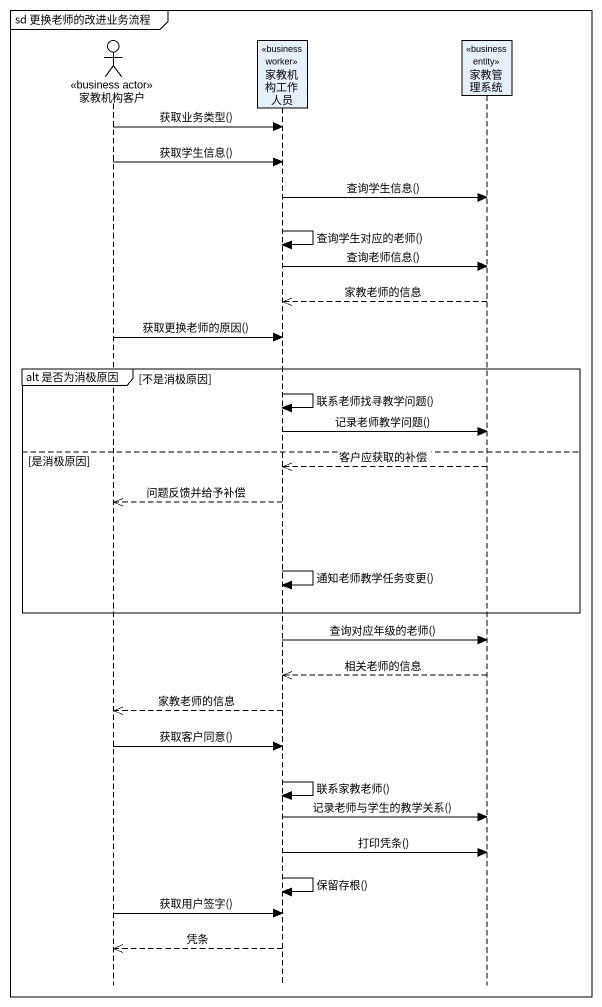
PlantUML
@startuml
mainframe sd 更换老师的改进业务流程
hide footbox
actor 家教机构客户 <<business actor>>
participant 家教机构工作人员 <<business worker>>
participant 家教管理系统 <<business entity>>

家教机构客户 -> 家教机构工作人员 : 获取业务类型()
家教机构客户 -> 家教机构工作人员 : 获取学生信息()
家教机构工作人员 -> 家教管理系统 : 查询学生信息()
家教机构工作人员 -> 家教机构工作人员 : 查询学生对应的老师()
家教机构工作人员 -> 家教管理系统 : 查询老师信息()
家教管理系统 -->> 家教机构工作人员 : 家教老师的信息
家教机构客户 -> 家教机构工作人员 : 获取更换老师的原因()
group alt 是否为消极原因 [不是消极原因]
  家教机构工作人员 -> 家教机构工作人员 : 联系老师找寻教学问题()
  家教机构工作人员 -> 家教管理系统 : 记录老师教学问题()
else 是消极原因
  家教管理系统 -->> 家教机构工作人员 : 客户应获取的补偿
  家教机构工作人员 -->> 家教机构客户 : 问题反馈并给予补偿
  家教机构工作人员 -> 家教机构工作人员 : 通知老师教学任务变更()
end
家教机构工作人员 -> 家教管理系统 : 查询对应年级的老师()
家教管理系统 -->> 家教机构工作人员 : 相关老师的信息
家教机构工作人员 -->> 家教机构客户 : 家教老师的信息
家教机构客户 -> 家教机构工作人员 : 获取客户同意()
家教机构工作人员 -> 家教机构工作人员 : 联系家教老师()
家教机构工作人员 -> 家教管理系统 : 记录老师与学生的教学关系()
家教机构工作人员 -> 家教管理系统 : 打印凭条()
家教机构工作人员 -> 家教机构工作人员 : 保留存根()
家教机构客户 -> 家教机构工作人员 : 获取用户签字()
家教机构工作人员 -->> 家教机构客户 : 凭条
@enduml
